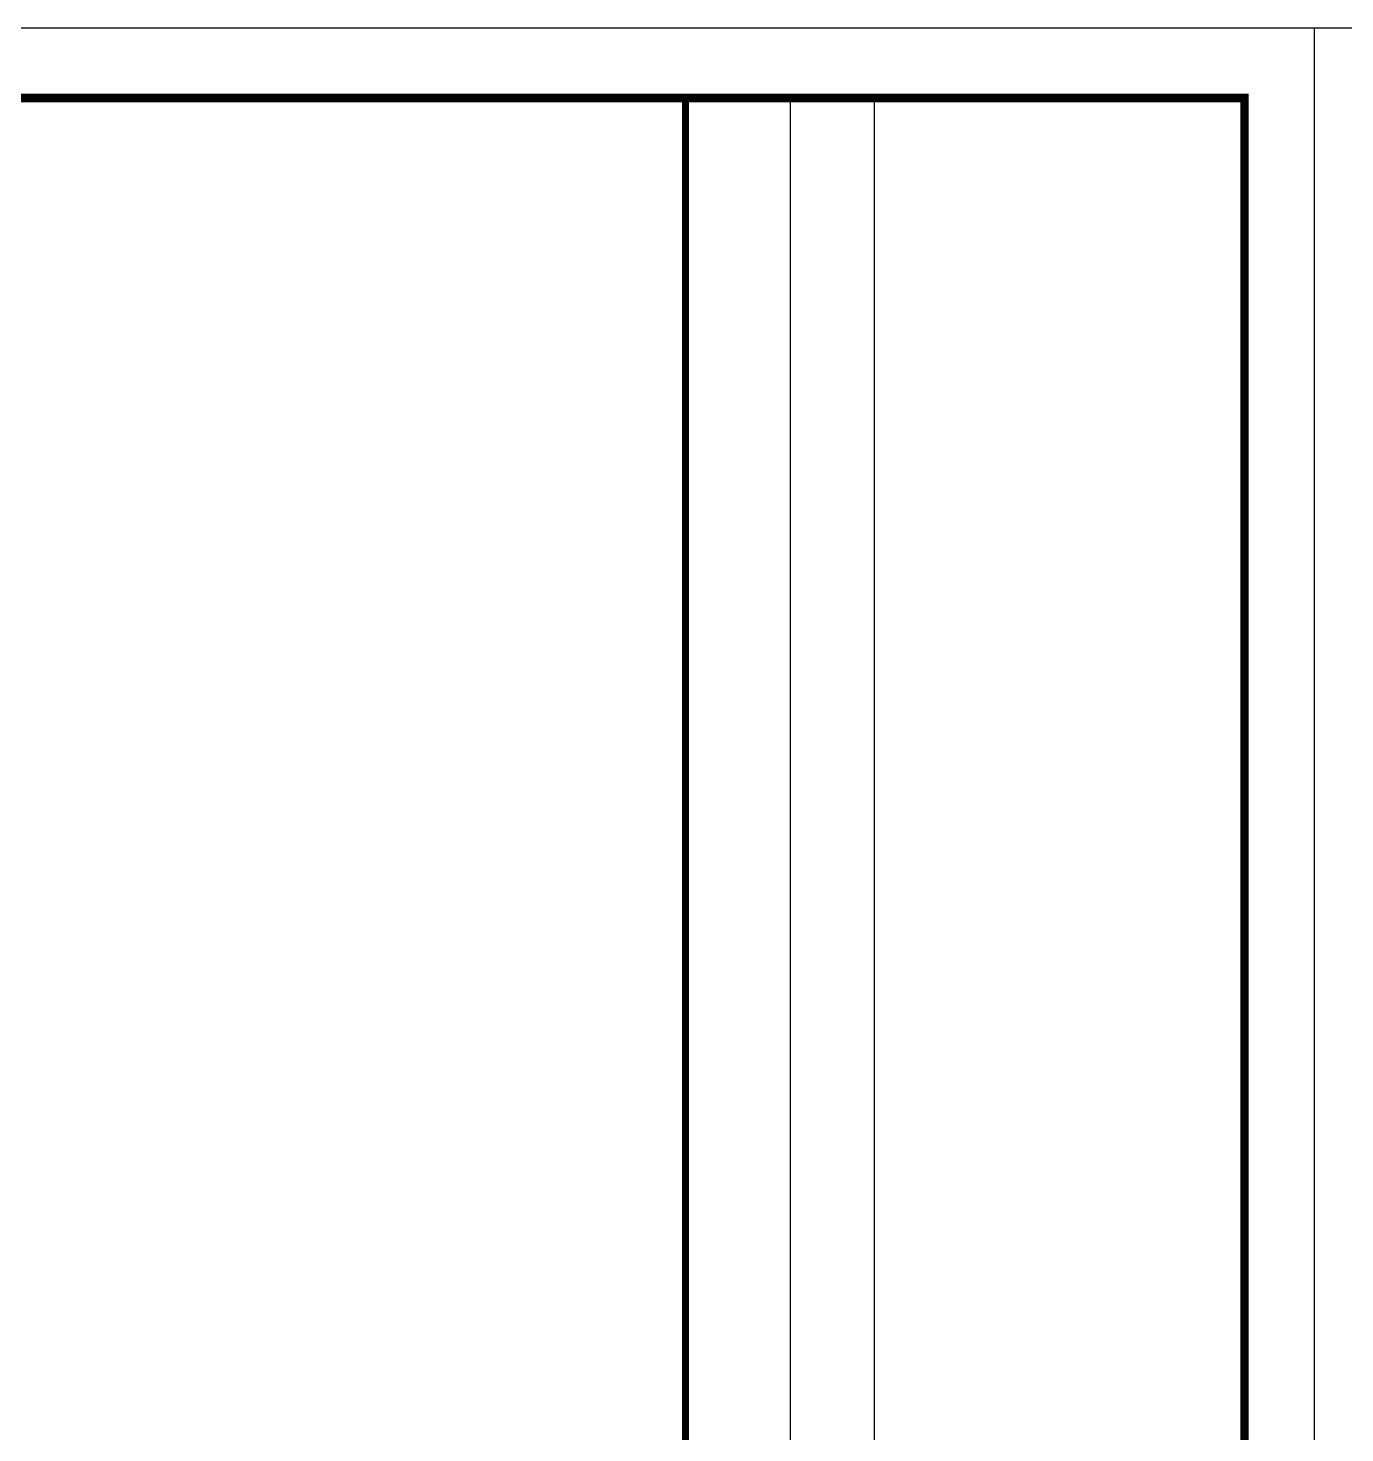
# Model space of a CAD drawing. Extents: x 190999 to 918899, y -200814 to 215286.
# Drawn here: x 529295 to 548134, y -32408 to -12314 of the extents above; entities that cross this region are included whole.
import ezdxf

# ---------------------------------------------------------------- set-up
doc = ezdxf.new("R2010")
doc.units = 0
doc.header["$LTSCALE"] = 1000
doc.header["$MEASUREMENT"] = 0
doc.layers.add('图框', color=189, linetype='Continuous')

# ---------------------------------------------------------------- blocks, each defined once
blk = doc.blocks.new('TJAD_TK_A0')
at = {"layer": '图框'}
for p, q in [((2162, 399.3), (973, 399.3)), ((973, -441.7), (973, 399.3)), ((2162, -441.7), (2162, 399.3)), ((2087, 389.3), (2087, -30.7)), ((2099, 389.3), (2099, -30.7))]:
    blk.add_line(p, q, dxfattribs=at)
at = {"layer": '图框', "const_width": 1.2}
blk.add_lwpolyline([(2152, -431.7), (2152, 389.3), (998, 389.3), (998, -431.7)], close=True, dxfattribs=at)
at = {"layer": '图框', "const_width": 1}
blk.add_lwpolyline([(2072, 389.3), (2072, -431.7)], dxfattribs=at)

msp = doc.modelspace()

# ---------------------------------------------------------------- block references
at = {"layer": '图框', "xscale": 100, "yscale": 100, "zscale": 100}
for p in [(331498.6, -52243.2), (450398.6, -52243.2)]:
    msp.add_blockref('TJAD_TK_A0', p, dxfattribs=at)

doc.saveas('drawing.dxf')
